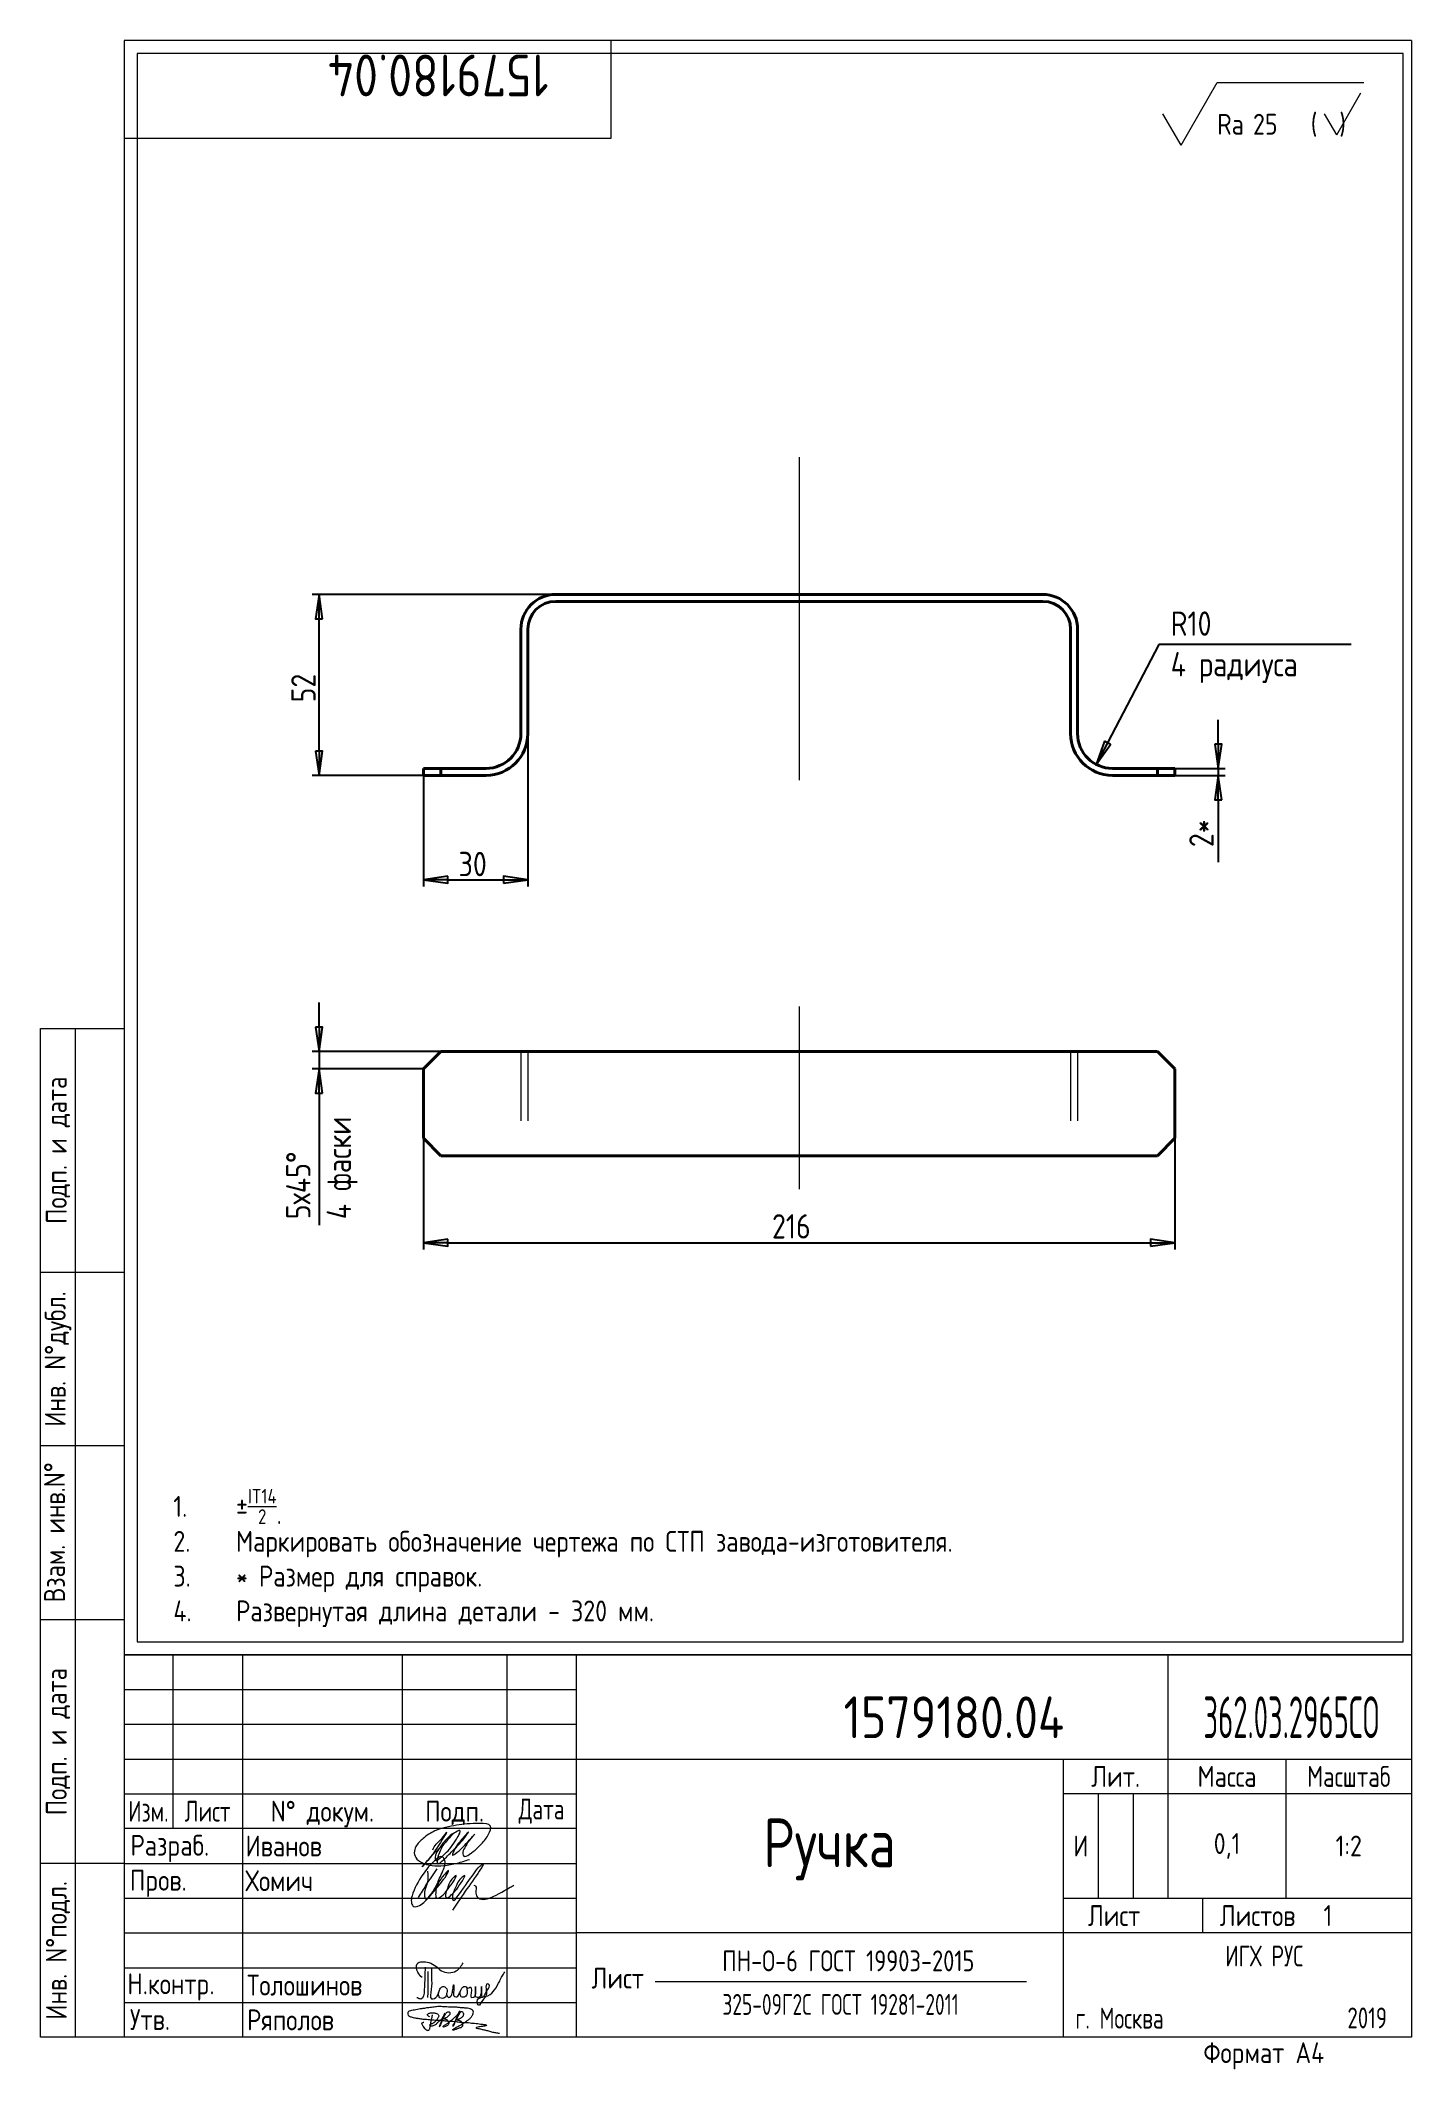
# Paper-space layout 'Лист1' of a CAD drawing. Header units: millimetres. Extents: x 7 to 204, y -1 to 291.
# The model-space entities are those that its viewports show. They can reach past a viewport. Long polylines and large blocks are cut down to what shows.
import ezdxf
from ezdxf.enums import TextEntityAlignment as Align

# ---------------------------------------------------------------- set-up
doc = ezdxf.new("R2010")
doc.units = ezdxf.units.MM
doc.header["$LTSCALE"] = 2
doc.linetypes.add('CENTER', pattern=[2, 1.25, -0.25, 0.25, -0.25])
doc.linetypes.add('HIDDEN', pattern=[0.375, 0.25, -0.125])
doc.layers.add('AM_VIEWS', color=1, linetype='Continuous', lineweight=25, plot=False)
for name, color, linetype, lineweight in [('Bord', 1, 'Continuous', 18), ('Cen', 5, 'CENTER', 18), ('Cont', 6, 'Continuous', 40), ('Dim', 7, 'Continuous', 18), ('Hide', 2, 'HIDDEN', 18), ('Text', 3, 'Continuous', 18), ('Textb', 6, 'Continuous', 18), ('TEXTRUS', 3, 'Continuous', 18), ('Основные', 5, 'Continuous', 18), ('Подписи', 10, 'Continuous', 18), ('Размер (ГОСТ)', 7, 'Continuous', 25)]:
    doc.layers.add(name, color=color, linetype=linetype, lineweight=lineweight)
doc.styles.add('Style1', font='romans.shx', dxfattribs={"width": 0.8})

# ---------------------------------------------------------------- blocks, each defined once
blk = doc.blocks.new('A4')
at = {"layer": 'Bord', "lineweight": 18}
for p, q in [((205, 292), (20, 292)), ((20, 292), (20, 5)), ((90, 278), (90, 292)), ((205, 292), (205, 5)), ((20, 278), (90, 278)), ((8, 5), (8, 150)), ((8, 150), (20, 150)), ((13, 5), (13, 150)), ((8, 115), (20, 115)), ((20, 90), (8, 90)), ((20, 65), (8, 65)), ((205, 60), (20, 60)), ((20, 60), (205, 60)), ((27, 60), (27, 35)), ((37, 60), (37, 5)), ((60, 5), (60, 60)), ((75, 60), (75, 5)), ((85, 5), (85, 60)), ((170, 60), (170, 25)), ((20, 55), (85, 55)), ((20, 50), (85, 50)), ((20, 45), (85, 45)), ((85, 45), (205, 45)), ((155, 5), (155, 45)), ((187, 25), (187, 45)), ((20, 40), (85, 40)), ((205, 40), (155, 40)), ((160, 40), (160, 25)), ((165, 40), (165, 25)), ((85, 35), (20, 35)), ((20, 30), (8, 30)), ((20, 30), (85, 30)), ((20, 25), (85, 25)), ((155, 25), (205, 25)), ((175, 25), (175, 20)), ((20, 20), (85, 20)), ((205, 20), (85, 20)), ((20, 15), (85, 15)), ((20, 10), (85, 10)), ((20, 5), (8, 5)), ((205, 5), (20, 5))]:
    blk.add_line(p, q, dxfattribs=at)
at = {"layer": 'Bord', "lineweight": 18, "style": 'Style1', "width": 0.8}
for s, p in [('Подп. и дата', (10.5, 132.5)), ('Инв. N%%dдубл.', (10.5, 102.5)), ('Взам. инв.N%%d ', (10, 78.38)), ('Подп. и дата', (10.5, 47.5)), ('Инв. N%%dподл.', (10.5, 17.5))]:
    blk.add_text(s, height=3, rotation=90, dxfattribs=at).set_placement(p, align=Align.MIDDLE)
at = {"layer": 'Bord', "lineweight": 18, "style": 'Style1'}
for s, width, p in [('Лит.', 0.8, (162.5, 42.5)), ('Масса', 0.8, (178.5, 42.5)), ('Масштаб', 0.75, (196, 42.5)), ('Изм.', 0.7, (23.5, 37.5)), ('Лист', 0.7, (32, 37.5)), ('N%%d докум.', 0.8, (48.5, 37.5)), ('Подп.', 0.8, (67.5, 37.5)), ('Лист', 0.8, (162.27, 22.5)), ('Листов', 0.8, (182.9, 22.5))]:
    blk.add_text(s, height=3, dxfattribs=dict(at, width=width)).set_placement(p, align=Align.MIDDLE_CENTER)
at = {"layer": 'Bord', "lineweight": 18, "style": 'Style1', "width": 0.7}
for s, p in [('Дата', (80, 37.5)), ('ИГХ РУС', (183.87, 16.69))]:
    blk.add_text(s, height=3, dxfattribs=at).set_placement(p, align=Align.MIDDLE)
at = {"layer": 'Bord', "lineweight": 18, "style": 'Style1'}
for s, width, p in [('Разpаб.', 0.8, (20.92, 31.1)), ('Пpов.', 0.8, (20.84, 26.08)), ('Н.контp.', 0.8, (20.47, 11.19)), ('Утв.', 0.8, (20.84, 6.06)), ('г. Москва', 0.7, (156.71, 6.25)), ('Фоpмат А4', 0.8, (175.11, 1.29))]:
    blk.add_text(s, height=3, dxfattribs=dict(at, width=width)).set_placement(p)
at = {"layer": 'Bord', "lineweight": 18, "style": 'Style1', "width": 0.8}
blk.add_attdef('1234567', (81, 290), '', height=6, rotation=180, dxfattribs=at)
at = {"layer": 'Bord', "lineweight": 18, "style": 'Style1'}
for tag, p, height, width in [('1234567', (123.4, 48), 6, 0.8), ('ФИО', (39, 31), 3, 0.8), ('ФИО', (39, 26), 3, 0.8), ('ГОСТ_СОРТАМЕНТА', (98.19, 14), 3, 0.8), ('ФИО', (39, 11), 3, 0.8), ('ФИО', (39, 6), 3, 0.8), ('200', (192.85, 6.29), 3, 0.7)]:
    blk.add_attdef(tag, p, '', height=height, dxfattribs=dict(at, width=width))
at = {"layer": 'Bord', "lineweight": 18, "style": 'Style1', "width": 0.8}
for tag, height, p in [('123ХЯ', 6, (183.62, 48)), ('НАИМЕНОВАНИЕ', 5, (120, 30)), ('Сборочный_чертеж', 3, (120, 21.3))]:
    blk.add_attdef(tag, text='', height=height, dxfattribs=at).set_placement(p, align=Align.CENTER)
for tag, p in [('И', (157.49, 32.5)), ('700', (178.5, 32.5)), ('1:20', (196, 32.5))]:
    blk.add_attdef(tag, text='', height=3, dxfattribs=at).set_placement(p, align=Align.MIDDLE)
for tag, p in [('1', (171.12, 22.5)), ('2', (193, 22.5))]:
    blk.add_attdef(tag, text='', height=3, dxfattribs=at).set_placement(p, align=Align.MIDDLE_CENTER)
blk.add_attdef('ЛИСТ', text='', height=3, dxfattribs=at).set_placement((85.99, 12.5), align=Align.MIDDLE_LEFT)
at = {"layer": 'Bord', "lineweight": 18, "style": 'Style1', "width": 0.7}
blk.add_attdef('%%OГОСТ_ТЕХ._ТРЕБОВАНИЙ', text='', height=3, dxfattribs=at).set_placement((98.19, 8), align=Align.BOTTOM_LEFT)
blk = doc.blocks.new('A$C63F45750')
at = {"layer": 'Text'}
for points, knots in [([(3.17, 2.37), (3.12, 2.38), (3.04, 2.41), (2.94, 2.5), (2.85, 2.57), (2.79, 2.69), (2.87, 2.77), (2.99, 2.84), (3.16, 2.89), (3.36, 2.93), (3.6, 2.95), (3.82, 2.92), (4.05, 2.87), (4.25, 2.78), (4.45, 2.63), (4.46, 2.42), (4.38, 2.26), (4.28, 2.1), (4.17, 1.94), (4.03, 1.78), (3.89, 1.62), (3.75, 1.52), (3.63, 1.43), (3.49, 1.36), (3.35, 1.3), (3.24, 1.25), (3.16, 1.21), (3.12, 1.15), (3.19, 1.1), (3.27, 1.09), (3.4, 1.07), (3.55, 1.07), (3.72, 1.12), (3.92, 1.19), (4.1, 1.34), (4.26, 1.51), (4.44, 1.65), (4.59, 1.81), (4.74, 1.93), (4.84, 2.04), (4.93, 2.14), (5.07, 2.29), (5.19, 2.53), (5.28, 2.68), (5.35, 2.96), (5.23, 2.66), (5.2, 2.44), (5.04, 2.09), (4.95, 1.81), (4.86, 1.57), (4.75, 1.31), (4.67, 1.12), (4.46, 0.78), (4.62, 1.17), (4.71, 1.45), (4.88, 1.74), (5.01, 2), (5.08, 2.19), (5.19, 2.4), (5.32, 2.58), (5.4, 2.75), (5.52, 2.89), (5.65, 3.04), (5.85, 3.1), (6.02, 3.03), (6.08, 2.87), (6.03, 2.7), (5.9, 2.51), (5.7, 2.37), (5.55, 2.23), (5.4, 2.17), (5.31, 2.12), (5.12, 2.09), (5.35, 2.07), (5.48, 2), (5.64, 1.93), (5.75, 1.8), (5.85, 1.67), (5.89, 1.54), (5.89, 1.37), (5.8, 1.2), (5.63, 1.06), (5.41, 0.94), (5.23, 0.86), (5.02, 0.92), (5.13, 1.1), (5.28, 1.16), (5.44, 1.27), (5.61, 1.36), (5.74, 1.46), (5.86, 1.53), (5.95, 1.61), (6.05, 1.69), (6.15, 1.77), (6.28, 1.87), (6.46, 2.02), (6.65, 2.19), (6.83, 2.37), (6.98, 2.49), (7.11, 2.61), (7.2, 2.74), (7.32, 2.84), (7.42, 2.97), (7.48, 3.08), (7.48, 3.27), (7.34, 3.08), (7.28, 2.94), (7.18, 2.69), (7.1, 2.46), (7, 2.22), (6.93, 1.98), (6.83, 1.78), (6.73, 1.55), (6.67, 1.34), (6.6, 1.14), (6.56, 1.03), (6.39, 0.99), (6.62, 1.33), (6.75, 1.54), (6.93, 1.87), (7.05, 2.08), (7.18, 2.32), (7.33, 2.6), (7.47, 2.89), (7.6, 3.07), (7.79, 3.18), (7.95, 3.01), (8, 2.81), (7.99, 2.62), (7.94, 2.46), (7.83, 2.33), (7.69, 2.22), (7.53, 2.11), (7.37, 2.03), (7.21, 1.99), (7.11, 1.97), (6.89, 1.98), (7.07, 1.94), (7.15, 1.9), (7.27, 1.88), (7.39, 1.84), (7.52, 1.81), (7.62, 1.72), (7.7, 1.62), (7.78, 1.51), (7.83, 1.39), (7.87, 1.26), (7.88, 1.13), (7.86, 0.99), (7.75, 0.88), (7.6, 0.77), (7.4, 0.73), (7.19, 0.66), (6.97, 0.55), (6.71, 0.48), (6.57, 0.44), (6.42, 0.42), (6.52, 0.58), (6.61, 0.64), (6.81, 0.78), (7.06, 0.89), (7.33, 1.04), (7.55, 1.16), (7.7, 1.24), (7.84, 1.32), (7.99, 1.43), (8.21, 1.58), (8.48, 1.76), (8.74, 1.95), (8.97, 2.12), (9.1, 2.29), (9.23, 2.44), (9.3, 2.6), (9.37, 2.74), (9.42, 2.92), (9.45, 3.13), (9.21, 3.48), (8.67, 3.59), (8.09, 3.63), (7.57, 3.66), (7.06, 3.74), (6.57, 3.75), (6.09, 3.74), (5.67, 3.78), (5.28, 3.78), (4.96, 3.81), (4.65, 3.83), (4.31, 3.82), (3.97, 3.79), (3.61, 3.74), (3.22, 3.67), (2.86, 3.66), (2.53, 3.61), (2.18, 3.52), (1.78, 3.54), (1.38, 3.37), (0.96, 3.35), (0.58, 3.24), (0.25, 3.19), (0.03, 3.06), (-0.03, 2.83), (0.02, 2.6), (0.26, 2.38), (0.59, 2.33), (1, 2.2), (1.48, 2.15), (1.93, 2.05), (2.35, 2.02), (2.72, 2.01), (3.11, 1.94), (3.68, 1.94), (4.25, 1.83), (4.91, 1.87), (5.53, 1.76), (6.13, 1.72), (6.73, 1.71), (7.32, 1.62), (7.99, 1.55), (8.64, 1.54), (9.16, 1.46), (9.61, 1.42), (10.03, 1.4), (10.41, 1.32), (10.73, 1.29), (11.01, 1.24), (11.18, 1.23), (11.42, 1.14), (11.18, 1.06), (11.01, 1.03), (10.71, 0.98), (10.37, 0.92), (10.1, 0.91), (9.65, 0.75), (10.22, 0.67), (10.54, 0.59), (11.08, 0.47), (11.61, 0.35), (12.17, 0.15), (12.64, 0.08), (12.98, 0.03), (13.11, 0.01), (13.18, 0)], [0, 0, 0, 0, 0.153866, 0.270441, 0.388867, 0.510533, 0.592156, 0.71333, 0.90842, 1.11344, 1.349254, 1.61246, 1.782219, 2.047249, 2.291879, 2.451528, 2.651081, 2.806158, 3.017979, 3.227348, 3.462381, 3.633009, 3.75766, 3.920516, 4.080796, 4.214529, 4.291786, 4.349969, 4.397594, 4.50822, 4.594826, 4.799244, 4.954392, 5.128468, 5.437537, 5.632649, 5.842485, 6.094987, 6.293219, 6.410959, 6.551192, 6.687808, 7.022147, 7.294342, 7.425356, 7.52079, 7.946481, 8.313051, 8.59833, 8.833695, 9.090496, 9.427695, 9.601191, 9.883219, 10.093306, 10.673943, 10.798776, 10.974628, 11.287247, 11.486184, 11.648652, 11.848902, 12.027194, 12.25348, 12.40059, 12.537783, 12.716293, 12.91523, 13.208551, 13.438489, 13.549668, 13.67779, 13.77127, 13.930001, 14.029091, 14.272112, 14.434836, 14.547084, 14.739051, 14.830983, 15.061241, 15.268922, 15.500489, 15.788979, 15.879568, 16.024283, 16.221854, 16.418714, 16.593102, 16.783247, 16.91018, 17.018213, 17.135263, 17.278205, 17.430482, 17.620087, 17.979626, 18.191789, 18.388716, 18.565718, 18.714854, 18.857929, 19.039974, 19.171375, 19.283034, 19.400085, 19.618058, 19.882245, 20.150781, 20.377854, 20.649532, 20.89723, 21.042543, 21.40016, 21.557817, 21.667145, 21.752781, 21.926256, 22.412297, 22.813145, 22.961412, 23.171289, 23.607257, 23.940428, 24.110007, 24.291214, 24.48084, 24.697609, 24.904078, 25.034245, 25.218018, 25.407651, 25.573473, 25.787447, 25.930292, 26.051316, 26.18846, 26.285312, 26.406799, 26.52425, 26.630463, 26.793722, 26.898606, 27.029313, 27.171012, 27.314101, 27.419918, 27.580557, 27.709367, 27.829268, 28.024364, 28.266961, 28.41242, 28.705761, 28.989137, 29.187748, 29.233768, 29.332802, 29.529535, 29.667094, 30.039923, 30.332117, 30.61061, 30.769982, 30.856778, 31.109923, 31.313488, 31.656425, 32.066331, 32.296628, 32.49714, 32.710276, 32.891468, 33.014834, 33.177747, 33.444503, 33.618009, 34.409008, 34.914636, 35.419802, 35.95397, 36.458179, 36.88069, 37.388403, 37.738353, 38.034261, 38.353468, 38.693154, 39.037638, 39.391136, 39.787481, 40.203773, 40.488977, 40.784975, 41.26625, 41.668005, 42.070065, 42.499388, 42.869834, 43.079573, 43.213439, 43.554591, 43.717296, 44.153724, 44.506336, 45.019111, 45.587859, 45.90191, 46.270392, 46.703958, 47.093115, 47.952647, 48.44014, 49.079253, 49.808223, 50.268654, 50.851051, 51.604831, 52.298429, 52.776925, 53.1907, 53.661988, 54.042386, 54.348524, 54.616841, 54.853814, 54.983777, 55.126096, 55.333328, 55.613101, 56.008732, 56.315809, 56.59982, 56.87931, 57.399251, 57.889617, 58.432507, 59.066698, 59.660314, 59.862668, 60.07277, 60.07277, 60.07277, 60.07277]), ([(2.31, 1.53), (2.26, 1.52), (2.17, 1.51), (2.06, 1.48), (1.93, 1.38), (2.07, 1.25), (2.14, 1.11), (2.26, 0.93), (2.39, 0.72), (2.57, 0.54), (2.71, 0.44), (2.86, 0.4), (3.02, 0.43), (3.14, 0.54), (3.21, 0.79), (3.25, 1.07), (3.31, 1.4), (3.35, 1.67), (3.38, 1.92), (3.47, 2.19), (3.5, 2.43), (3.54, 2.59), (3.56, 2.64)], [0, 0, 0, 0, 0.15847, 0.269731, 0.363591, 0.555514, 0.688037, 0.848606, 1.204359, 1.433632, 1.58673, 1.729549, 1.880686, 2.057874, 2.19169, 2.63505, 2.928153, 3.184121, 3.441863, 3.696117, 4.025873, 4.178055, 4.178055, 4.178055, 4.178055])]:
    blk.add_open_spline(points, degree=3, knots=knots, dxfattribs=at)
blk = doc.blocks.new('A$C4F4A4F5D')
at = {"layer": 'Основные', "lineweight": 18}
for points, knots in [([(0.76, 2.84), (0.53, 3.07), (0.02, 3.58), (-0.25, 5.26), (1.65, 5.12), (2.72, 4.57), (3.71, 3.46), (5.71, 3.44), (6.39, 4.52), (6.67, 4.97)], [0, 0, 0, 0, 0.995549, 2.196439, 3.853213, 4.970011, 6.02292, 8.170898, 9.705386, 9.705386, 9.705386, 9.705386]), ([(1.19, 4.34), (1.17, 3.4), (1.13, 2.06), (0.98, -0.44), (0.2, -0.16), (0.03, -0.03), (0, 0)], [0, 0, 0, 0, 3.274293, 4.654149, 5.171803, 5.30168, 5.30168, 5.30168, 5.30168]), ([(1.58, 3.74), (1.58, 3.25), (1.58, 2.32), (1.61, 1.07), (1.55, 0.31), (1.53, 0)], [0, 0, 0, 0, 1.453969, 2.804084, 3.740223, 3.740223, 3.740223, 3.740223]), ([(2.1, 4.21), (2.1, 3.72), (2.08, 2.67), (2.22, 1.45), (1.71, -0.56), (3.23, 0.14), (3.06, 1.09), (3.85, 1.74), (4.43, 1.17), (4.31, 0.54), (4.11, -0.15), (3.33, -0.21), (3.11, 0.28), (3.13, 0.53), (3.14, 0.66)], [0, 0, 0, 0, 1.402041, 3.063923, 4.415037, 5.298701, 6.374637, 7.087927, 7.603499, 8.330482, 8.911132, 9.613125, 9.996533, 10.366919, 10.366919, 10.366919, 10.366919]), ([(7.18, 1.27), (7.27, 1.3), (7.44, 1.37), (7.78, 1.56), (7.87, 1.06), (7.83, 0.71), (7.66, -0.05), (8.07, 0.01), (8.43, 0.12), (8.39, 0.68), (8.46, 1.9), (8.39, 0.94), (8.43, 0.6), (8.37, 0.05), (8.74, 0.07), (9.11, -0.03), (9.26, 0.49), (9.33, 0.95), (9.27, 1.34), (9.32, 1.77), (9.28, 0.91), (9.34, 0.6), (9.2, 0.14), (9.65, -0.01), (9.83, 0.61), (10.14, 1.03), (10.6, 1.72), (9.95, 2.11), (9.91, 1.23), (10.07, 0.69), (9.92, 0), (9.35, -0.37), (8.95, -1.56), (8.34, 0.07), (10.28, -0.02), (11.26, 1.1), (11.82, 2.15), (12.24, 3.04), (12.52, 3.46), (12.65, 3.65)], [0, 0, 0, 0, 0.305783, 0.619019, 0.796582, 1.5526, 2.082394, 2.34716, 2.5822, 3.136594, 4.040413, 4.363654, 5.267311, 5.441668, 5.78494, 6.114287, 6.466434, 7.104395, 7.620812, 7.679251, 8.272982, 8.692439, 9.1059, 9.338721, 9.784511, 10.568279, 11.297869, 11.566962, 12.285888, 12.851793, 13.545205, 14.102749, 15.055561, 15.671649, 17.422398, 18.699613, 20.16544, 20.963871, 21.66672, 21.66672, 21.66672, 21.66672]), ([(4.28, 0.44), (4.31, 0.37), (4.37, 0.25), (4.41, 0.06), (4.62, -0.05), (5, 0.18), (5.14, 0.84), (5.2, 1.3), (5.31, 2.06), (5.31, 1.17), (5.3, 0.78), (5.2, 0.26), (5.58, -0.01), (5.91, 0.16), (6.08, 0.5), (6.26, 0.9), (6.43, 1.31), (6.72, 1.59), (7.17, 1.58), (7.18, 1.05), (7.31, 0.57), (6.99, 0.02), (6.34, -0.02), (6.17, 0.51), (6.24, 0.79), (6.27, 0.92)], [0, 0, 0, 0, 0.247339, 0.413433, 0.559308, 0.874045, 1.558567, 2.392422, 2.645523, 3.22433, 3.719885, 4.231527, 4.573657, 4.879974, 5.190145, 5.704595, 6.19318, 6.529505, 6.863422, 7.269696, 7.83948, 8.395909, 8.926487, 9.378613, 9.791445, 9.791445, 9.791445, 9.791445])]:
    blk.add_open_spline(points, degree=3, knots=knots, dxfattribs=at)
blk = doc.blocks.new('A$C314368CF')
at = {"layer": 'Text'}
for q in [(7.18, 6), (1.98, 3)]:
    blk.add_line((3.72, 0), q, dxfattribs=at)
at = {"layer": 'Text', "style": 'Style1', "width": 0.8}
blk.add_text('(  )', height=3, dxfattribs=at).set_placement((0, 0))
blk = doc.blocks.new('sherISO_18')
at = {"layer": 'Cont', "lineweight": 18}
for p, q in [((-30.94, -16.46), (-25.74, -7.46)), ((-25.74, -7.46), (-4.67, -7.46)), ((-30.94, -16.46), (-33.54, -11.96))]:
    blk.add_line(p, q, dxfattribs=at)
at = {"lineweight": 18}
blk.add_blockref('A$C314368CF', (-12.3, -14.96), dxfattribs=at)
at = {"layer": 'Textb', "lineweight": 18, "style": 'Style1', "width": 0.8}
blk.add_text('Ra', height=3, dxfattribs=at).set_placement((-25.74, -14.96))
blk.add_attdef('12,5', (-20.6, -14.96), '', height=3, dxfattribs=at)
blk = doc.blocks.new('Filled-1')
at = {"color": 0}
for p, q in [((0, 0), (-1, 0.143)), ((-1, 0.143), (-1, -0.143)), ((-1, 0), (0, 0)), ((-1, -0.143), (0, 0))]:
    blk.add_line(p, q, dxfattribs=at)
at = {"color": 0, "flags": 128}
blk.add_lwpolyline([(-1, -0.143), (0, 0), (-1, 0.143), (-1, -0.143)], dxfattribs=at)
at = {"color": 0}
blk.add_solid([(-1, -0.143), (0, 0), (-1, 0.143), (-1, -0.143)], dxfattribs=at)

msp = doc.modelspace()

# ---------------------------------------------------------------- linework, layer by layer
at = {"layer": 'Cen', "ltscale": 10}
for p, q in [((846.427, 484.241), (846.427, 391.389)), ((846.427, 326.335), (846.427, 273.759))]:
    msp.add_line(p, q, dxfattribs=at)
at = {"layer": 'Cont'}
for p, q in [((916.427, 444.767), (776.427, 444.767)), ((776.427, 442.767), (916.427, 442.767)), ((766.427, 434.767), (766.427, 404.767)), ((768.427, 404.767), (768.427, 434.767)), ((924.427, 434.767), (924.427, 404.767)), ((926.427, 404.767), (926.427, 434.767)), ((738.427, 394.767), (743.427, 394.767)), ((738.427, 392.767), (738.427, 394.767)), ((743.427, 392.767), (738.427, 392.767)), ((743.427, 394.767), (743.427, 392.767)), ((756.427, 394.767), (743.427, 394.767)), ((743.427, 392.767), (756.427, 392.767)), ((949.427, 394.767), (936.427, 394.767)), ((936.427, 392.767), (949.427, 392.767)), ((949.427, 394.767), (954.427, 394.767)), ((949.427, 392.767), (949.427, 394.767)), ((954.427, 392.767), (949.427, 392.767)), ((954.427, 394.767), (954.427, 392.767)), ((743.427, 313.424), (738.427, 308.424)), ((743.427, 313.424), (756.427, 313.424)), ((756.427, 313.424), (766.427, 313.424)), ((776.427, 313.424), (766.427, 313.424)), ((776.427, 313.424), (916.427, 313.424)), ((926.427, 313.424), (916.427, 313.424)), ((926.427, 313.424), (936.427, 313.424)), ((936.427, 313.424), (949.427, 313.424)), ((954.427, 308.424), (949.427, 313.424)), ((738.427, 308.424), (738.427, 288.424)), ((954.427, 308.424), (954.427, 288.424)), ((738.427, 288.424), (743.427, 283.424)), ((949.427, 283.424), (954.427, 288.424)), ((756.427, 283.424), (743.427, 283.424)), ((766.427, 283.424), (756.427, 283.424)), ((766.427, 283.424), (776.427, 283.424)), ((916.427, 283.424), (776.427, 283.424)), ((916.427, 283.424), (926.427, 283.424)), ((936.427, 283.424), (926.427, 283.424)), ((949.427, 283.424), (936.427, 283.424))]:
    msp.add_line(p, q, dxfattribs=at)
for centre, radius, start, end in [((776.427, 434.767), 10, 90, 180), ((916.427, 434.767), 10, 0, 90), ((776.427, 434.767), 8, 90, 180), ((916.427, 434.767), 8, 0, 90), ((756.427, 404.767), 10, 270, 0), ((756.427, 404.767), 12, 270, 0), ((936.427, 404.767), 12, 180, 270), ((936.427, 404.767), 10, 180, 270)]:
    msp.add_arc(centre, radius, start, end, dxfattribs=at)
at = {"layer": 'Hide', "ltscale": 10}
for p, q in [((766.427, 313.424), (766.427, 283.424)), ((768.427, 313.424), (768.427, 283.424)), ((924.427, 313.424), (924.427, 283.424)), ((926.427, 313.424), (926.427, 283.424))]:
    msp.add_line(p, q, dxfattribs=at)
at = {"layer": 'Размер (ГОСТ)', "linetype": 'Continuous', "lineweight": 25}
for p, q in [((776.427, 444.767), (706.427, 444.767)), ((708.427, 399.767), (708.427, 437.767)), ((949.808, 430.4), (935.039, 402.108)), ((1005.095, 430.4), (949.808, 430.4)), ((966.861, 401.767), (966.861, 408.767)), ((768.427, 404.767), (768.427, 360.767)), ((738.427, 392.767), (706.427, 392.767)), ((738.427, 392.767), (738.427, 360.767)), ((954.427, 394.767), (968.861, 394.767)), ((954.427, 392.767), (968.861, 392.767)), ((966.861, 394.767), (966.861, 392.767)), ((966.861, 385.767), (966.861, 367.763)), ((745.427, 362.767), (761.427, 362.767)), ((708.427, 320.424), (708.427, 327.424)), ((743.427, 313.424), (706.427, 313.424)), ((708.427, 313.424), (708.427, 308.424)), ((738.427, 308.424), (706.427, 308.424)), ((708.427, 301.424), (708.427, 263.452)), ((738.427, 288.424), (738.427, 256.424)), ((954.427, 288.424), (954.427, 256.424)), ((745.427, 258.424), (947.427, 258.424))]:
    msp.add_line(p, q, dxfattribs=at)

# ---------------------------------------------------------------- block references
for p, xscale, yscale, zscale, rotation in [((708.427, 444.767), 7, 7, 7, 90), ((931.799, 395.902), 7.000000000000001, 7.000000000000001, 7.000000000000001, 242.4340667109605), ((708.427, 392.767), 7, 7, 7, 270), ((966.861, 394.767), 7, 7, 7, 270), ((966.861, 392.767), 7, 7, 7, 90), ((738.427, 362.767), 7, 7, 7, 180), ((708.427, 313.424), 7, 7, 7, 270), ((708.427, 308.424), 7, 7, 7, 90), ((738.427, 258.424), 7, 7, 7, 180)]:
    msp.add_blockref('Filled-1', p, dxfattribs=dict(at, xscale=xscale, yscale=yscale, zscale=zscale, rotation=rotation))
at = {"layer": 'Размер (ГОСТ)', "linetype": 'Continuous', "lineweight": 25, "xscale": 7, "yscale": 7, "zscale": 7}
for p in [(768.427, 362.767), (954.427, 258.424)]:
    msp.add_blockref('Filled-1', p, dxfattribs=at)

# ---------------------------------------------------------------- texts
at = {"char_height": 7, "attachment_point": 1, "style": 'Style1'}
for s, insert in [('R10\\P4 радиуса', (953.196, 439.89)), ('216', (838.602, 266.622))]:
    msp.add_mtext_dynamic_manual_height_columns(s, width=107.73264, gutter_width=1, heights=[0], dxfattribs=dict(at, insert=insert))
at = {"char_height": 7, "attachment_point": 1, "rotation": 90, "style": 'Style1'}
for s, insert in [('2*', (958.538, 372.139)), ('5х45%%D\\P4 фаски', (698.952, 265.172))]:
    msp.add_mtext_dynamic_manual_height_columns(s, width=107.73264, gutter_width=1, heights=[0], dxfattribs=dict(at, insert=insert))
at = {"layer": 'Размер (ГОСТ)', "linetype": 'Continuous', "lineweight": 25, "insert": (700.427, 413.745), "char_height": 7, "attachment_point": 1, "rotation": 90, "style": 'Style1'}
msp.add_mtext('\\A1;52', dxfattribs=at)
at = {"layer": 'Размер (ГОСТ)', "linetype": 'Continuous', "lineweight": 25, "insert": (748.53, 370.767), "char_height": 7, "attachment_point": 1, "style": 'Style1'}
msp.add_mtext('\\A1;30', dxfattribs=at)

psp = doc.layouts.new('Лист1')

# ---------------------------------------------------------------- linework, layer by layer
at = {"layer": 'Bord', "lineweight": 18}
psp.add_line((95.33, 11.7), (148.68, 11.7), dxfattribs=at)
at = {"layer": 'Подписи', "lineweight": 18}
for points, knots in [([(66.21, 32.98), (65.72, 32.54), (64.86, 31.75), (64.06, 30.47), (63.57, 29.61), (63.8, 28.97), (64.5, 29.5), (65.1, 29.98), (66.01, 31), (66.69, 32.06), (67.15, 32.7), (67.35, 33.48), (66.62, 33.18), (66.06, 32.75), (65.44, 31.92), (64.76, 31.25), (64.4, 30.44), (64.07, 29.64), (63.97, 29.09), (64.01, 28.49), (64.74, 28.98), (65.42, 29.7), (66.72, 30.97), (67.61, 31.9), (68.99, 33.8), (66.98, 31.5), (66.61, 31.01), (66.06, 29.66), (67.43, 30.69), (67.8, 31.1), (69.87, 33.42), (68.43, 31.87), (68.05, 31.06), (67.54, 30.25), (67.85, 29.46), (68.87, 30.1), (69.75, 30.83), (70.77, 31.89), (71.44, 32.89), (72.03, 34.39), (69.19, 34.43), (66.91, 34.22), (63.94, 33.63), (62.05, 32.39), (60.95, 31.32), (60.58, 30.16), (61.06, 29.1), (62.12, 28.58), (63.44, 28.27), (65.03, 28.29), (66.83, 28.65), (68.03, 29.04), (68.61, 29.23)], [0, 0, 0, 0, 1.9755, 3.453266, 4.599682, 4.791473, 5.145238, 6.497385, 7.664272, 9.094306, 10.114998, 10.459762, 10.811562, 11.792042, 12.959743, 13.767676, 14.660412, 15.605031, 16.245448, 16.572031, 16.925795, 18.146901, 20.185044, 21.789331, 22.951009, 24.626743, 26.592474, 27.035558, 27.450584, 30.017364, 31.457812, 32.594833, 33.885024, 34.80449, 35.192074, 35.984441, 37.373068, 39.207782, 40.066553, 41.248724, 42.851981, 46.196805, 49.405498, 51.42283, 52.958607, 53.90671, 54.859511, 56.175895, 57.248919, 58.950609, 60.891135, 62.727304, 62.727304, 62.727304, 62.727304]), ([(63.34, 30.61), (63.49, 30.9), (63.85, 31.56), (64.65, 32.1), (65.92, 34.04), (63.71, 30.44), (63.07, 29.58), (61.26, 27.47), (63.41, 30.09), (64.31, 30.83), (64.82, 31.24)], [0, 0, 0, 0, 0.949687, 2.182955, 3.211934, 5.843898, 8.089363, 9.295303, 11.182264, 13.603818, 13.603818, 13.603818, 13.603818]), ([(62.6, 27.54), (62.64, 26.95), (62.73, 25.7), (61.98, 24.62), (62.31, 23.34), (63.62, 24.7), (64.06, 25.92), (64.87, 27.73), (65.33, 28.89), (64.58, 29.89), (63.11, 28.65), (61.8, 27.02), (60.53, 24.81), (60.19, 23.22), (60.58, 22.06), (62.19, 23.02), (63.3, 24.41), (64.52, 25.79), (65.28, 26.85), (65.93, 28.07), (64.91, 26.93), (64.24, 26.07), (63.72, 25.07), (63.77, 23.32), (65.13, 24.28), (65.59, 25.15), (66.28, 25.88), (67.09, 27.46), (65.59, 25.88), (65.47, 24.96), (65.09, 24.16), (65.34, 23.53), (66.22, 24.27), (66.79, 24.94), (67.36, 25.8), (68.35, 27.25), (67.25, 26.44), (66.82, 25.73), (66.42, 24.73), (66.13, 24), (66.25, 22.95), (67.97, 25.41), (68.75, 26.48), (69.83, 28.01), (71.5, 29.48), (67.76, 24.34), (66.66, 22.67), (66.2, 21.96)], [0, 0, 0, 0, 1.694377, 3.611891, 4.07736, 4.60447, 7.711907, 8.884558, 10.553021, 11.020313, 12.085944, 14.869427, 18.302412, 19.195025, 19.797312, 21.447957, 22.845763, 25.833596, 26.383869, 27.255355, 28.272531, 28.907972, 30.992725, 31.763238, 32.806058, 34.265897, 35.053159, 36.16987, 37.377204, 38.774687, 39.574428, 39.857371, 40.446901, 41.989311, 42.846158, 44.082314, 44.70121, 45.674294, 46.914256, 47.749726, 48.21214, 49.32338, 53.084538, 54.488933, 54.79415, 59.273817, 62.52012, 62.52012, 62.52012, 62.52012]), ([(63.95, 27.87), (63.41, 27.1), (62.48, 25.76), (61.63, 24.37), (61.26, 23.76)], [0, 0, 0, 0, 2.789819, 4.905952, 4.905952, 4.905952, 4.905952]), ([(69.23, 25.53), (69.33, 25.49), (69.65, 25.38), (69.52, 24.69), (69.52, 24.02), (70.2, 23.39), (72.12, 23.72), (73.56, 24.76), (74.83, 25.42), (75, 25.51)], [0, 0, 0, 0, 0.311213, 0.927253, 1.691866, 2.332851, 3.38436, 7.102546, 7.68894, 7.68894, 7.68894, 7.68894])]:
    psp.add_open_spline(points, degree=3, knots=knots, dxfattribs=at)

# ---------------------------------------------------------------- block references
at = {"lineweight": 18}
ref = psp.add_blockref('A4', (-1.01, -1.34), dxfattribs=at)
ref.add_attrib('123ХЯ', '362.03.2965СО', dxfattribs={"layer": 'Textb', "height": 6, "style": 'Style1', "width": 0.48}).set_placement((186.73, 46.66), align=Align.CENTER)
ref.add_attrib('1234567', '1579180.04', (122.39, 46.66), dxfattribs={"layer": 'Textb', "height": 6, "style": 'Style1', "width": 0.8})
ref.add_attrib('И', 'И', dxfattribs={"layer": 'Text', "height": 3, "style": 'Style1', "width": 0.8}).set_placement((156.48, 31.16), align=Align.MIDDLE)
ref.add_attrib('700', '0,1', dxfattribs={"layer": 'Text', "height": 3, "style": 'Style1', "width": 0.8}).set_placement((177.49, 31.16), align=Align.MIDDLE)
ref.add_attrib('1:20', '1:2', dxfattribs={"layer": 'Text', "height": 3, "style": 'Style1', "width": 0.8}).set_placement((194.99, 31.16), align=Align.MIDDLE)
ref.add_attrib('2', '1', dxfattribs={"layer": 'Text', "height": 3, "style": 'Style1', "width": 0.8}).set_placement((191.99, 21.16), align=Align.MIDDLE_CENTER)
ref.add_attrib('200', '2019', (194.79, 4.95), dxfattribs={"layer": 'Text', "height": 3, "style": 'Style1', "width": 0.7})
ref.add_attrib('1234567', '1579180.04', (79.99, 288.66), dxfattribs={"layer": 'Textb', "height": 6, "rotation": 180, "style": 'Style1', "width": 0.8})
at = {"layer": 'Cont', "lineweight": 18}
psp.add_blockref('A$C63F45750', (59.76, 4.25), dxfattribs=at)
at = {"layer": 'Dim', "lineweight": 18}
ref = psp.add_blockref('sherISO_18', (201.83, 292.1), dxfattribs=at)
ref.add_attrib('12,5', '25', (181.23, 277.14), dxfattribs={"layer": 'Textb', "height": 3, "style": 'Style1', "width": 0.8})
at = {"layer": 'Подписи', "lineweight": 18}
psp.add_blockref('A$C4F4A4F5D', (61.06, 9.4), dxfattribs=at)

# ---------------------------------------------------------------- texts
at = {"lineweight": 18, "insert": (20.08, 82.49), "char_height": 3, "attachment_point": 1, "style": 'Style1'}
psp.add_mtext_dynamic_manual_height_columns('\\A1;\\pxi-3,l5,t5;1.\t%%P{\\H0.7x;\\SIT14/2;\\A0;\\H1.42857x;.\\P2.\tМаркировать обозначение чертежа по СТП завода-изготовителя.\\P3.\t* Размер для справок.\\P4.\tРазвернутая длина детали - 320 мм.}', width=480.9363, gutter_width=15, heights=[0], dxfattribs=at)
at = {"layer": 'Text', "lineweight": 18, "style": 'Style1', "width": 0.8}
for s, p in [('Иванов', (36.44, 29.66)), ('Хомич', (36.44, 24.66)), ('Толошинов', (36.66, 9.66)), ('Ряполов', (36.66, 4.66))]:
    psp.add_text(s, height=3, dxfattribs=at).set_placement(p)
at = {"layer": 'TEXTRUS', "lineweight": 18, "style": 'Style1'}
for s, height, width, p in [('Ручка', 7, 0.75, (120.37, 28.11)), ('ПН-О-6 ГОСТ 19903-2015', 3, 0.75, (123.07, 13.15)), ('Лист', 3, 0.8, (89.93, 10.67)), ('325-09Г2С ГОСТ 19281-2011', 3, 0.65, (121.96, 6.89))]:
    psp.add_text(s, height=height, dxfattribs=dict(at, width=width)).set_placement(p, align=Align.CENTER)

# ---------------------------------------------------------------- viewports
at = {"layer": 'AM_VIEWS', "lineweight": 18}
psp.add_viewport(center=(111.83, 174.67), size=(181.94, 228.322), view_center_point=(838.058, 372.005), view_height=456.643, dxfattribs=at)

doc.saveas('drawing.dxf')
